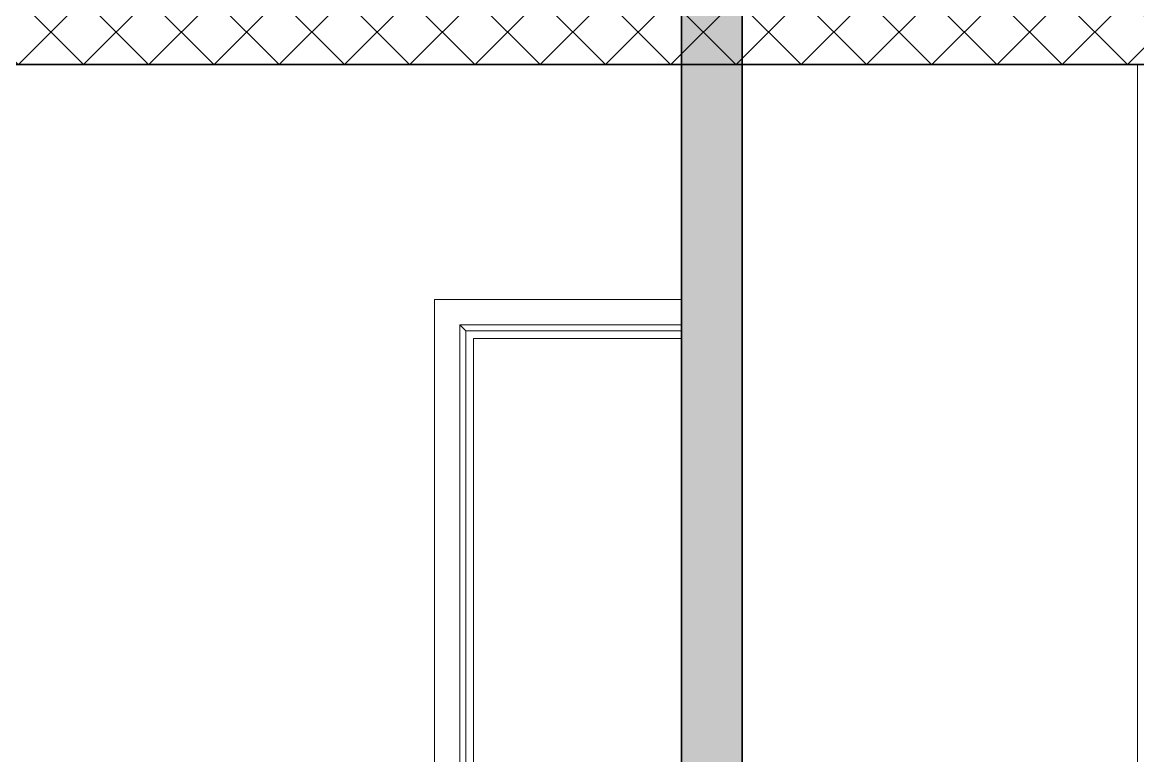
# Model space of a CAD drawing. Header units: millimetres. Extents: x -15634 to 67596, y -3027 to 55843.
# Drawn here: x 38294 to 40494, y 16333 to 17779 of the extents above; entities that cross this region are included whole.
import ezdxf

# ---------------------------------------------------------------- set-up
doc = ezdxf.new("R2010")
doc.units = ezdxf.units.MM
doc.header["$MEASUREMENT"] = 0
doc.set_wipeout_variables(frame=1)
doc.linetypes.add('Wipeout_Contour', pattern=[1000, 0, -1000])
doc.layers.add('Structural - Bearing', color=7, linetype='Continuous')
for name, color, linetype, lineweight in [('Structural - Bearing_Pen_No__1', 7, 'Continuous', 13), ('Structural - Bearing_Pen_No__101', 252, 'Continuous', 13), ('Structural - Bearing_Pen_No__7', 7, 'Continuous', 35)]:
    doc.layers.add(name, color=color, linetype=linetype, lineweight=lineweight)
doc.layers.add('Structural - Bearing_Pen_No__82', color=7, linetype='Continuous', lineweight=20, true_color=0xaaaaaa)

msp = doc.modelspace()

# ---------------------------------------------------------------- wipeouts: each hides what was drawn before it
at = {"color": 254, "linetype": 'Wipeout_Contour', "lineweight": 0, "ltscale": 175995.085652}
msp.add_wipeout([(40494.3, 17232.6), (40494.3, 17182.6), (40494.4, 17182.6), (40494.4, 17232.6)], dxfattribs=at).dxf.layer = 'Structural - Bearing'
at = {"color": 254, "linetype": 'Wipeout_Contour', "lineweight": 0, "ltscale": 169472.990675}
msp.add_wipeout([(39169.4, 17170.6), (39157.4, 17182.6), (39157.4, 15095.6), (39169.4, 15095.6)], dxfattribs=at).dxf.layer = 'Structural - Bearing'

# ---------------------------------------------------------------- next in the draw order: wipeouts: each hides what was drawn before it
at = {"color": 254, "linetype": 'Wipeout_Contour', "lineweight": 0, "ltscale": 176400.896245}
msp.add_wipeout([(40494.3, 17232.6), (40494.4, 17232.6), (40494.4, 17695.6), (40494.3, 17695.6)], dxfattribs=at).dxf.layer = 'Structural - Bearing'
at = {"color": 254, "linetype": 'Wipeout_Contour', "lineweight": 0, "ltscale": 171848.200959}
msp.add_wipeout([(39157.4, 17182.6), (39169.4, 17170.6), (39594.4, 17170.6), (39594.4, 17182.6)], dxfattribs=at).dxf.layer = 'Structural - Bearing'
at = {"color": 254, "linetype": 'Wipeout_Contour', "lineweight": 0, "ltscale": 175944.262623}
msp.add_wipeout([(40494.3, 17182.6), (40494.3, 17167.6), (40494.4, 17167.6), (40494.4, 17182.6)], dxfattribs=at).dxf.layer = 'Structural - Bearing'
at = {"color": 254, "linetype": 'Wipeout_Contour', "lineweight": 0, "ltscale": 169506.056682}
msp.add_wipeout([(39169.4, 15095.6), (39184.4, 15095.6), (39184.4, 17155.6), (39169.4, 17155.6)], dxfattribs=at).dxf.layer = 'Structural - Bearing'

# ---------------------------------------------------------------- next in the draw order: wipeouts: each hides what was drawn before it
at = {"color": 254, "linetype": 'Wipeout_Contour', "lineweight": 0, "ltscale": 169383.323485}
msp.add_wipeout([(39107.4, 15095.6), (39157.4, 15095.6), (39157.4, 17182.6), (39107.4, 17232.6)], dxfattribs=at).dxf.layer = 'Structural - Bearing'
at = {"color": 254, "linetype": 'Wipeout_Contour', "lineweight": 0, "ltscale": 214613.195573}
msp.add_wipeout([(39169.4, 17170.6), (39169.4, 17155.6), (39184.4, 17155.6), (39594.4, 17155.6), (39594.4, 17170.6)], dxfattribs=at).dxf.layer = 'Structural - Bearing'
at = {"color": 254, "linetype": 'Wipeout_Contour', "lineweight": 0, "ltscale": 175125.32309}
msp.add_wipeout([(40494.3, 17167.6), (40494.3, 16105.5), (40494.4, 16105.5), (40494.4, 17167.6)], dxfattribs=at).dxf.layer = 'Structural - Bearing'

# ---------------------------------------------------------------- next in the draw order: wipeouts: each hides what was drawn before it
at = {"color": 254, "linetype": 'Wipeout_Contour', "lineweight": 0, "ltscale": 173302.934939}
msp.add_wipeout([(39714.4, 14995.6), (40494.3, 14995.6), (40494.3, 17695.6), (39714.4, 17695.6)], dxfattribs=at).dxf.layer = 'Structural - Bearing'
at = {"color": 254, "linetype": 'Wipeout_Contour', "lineweight": 0, "ltscale": 171841.022942}
msp.add_wipeout([(39107.4, 17232.6), (39157.4, 17182.6), (39594.4, 17182.6), (39594.4, 17232.6)], dxfattribs=at).dxf.layer = 'Structural - Bearing'

# ---------------------------------------------------------------- next in the draw order: linework, layer by layer
at = {"layer": 'Structural - Bearing_Pen_No__1', "color": 7, "linetype": 'Continuous', "lineweight": 13}
msp.add_line((39714.4, 14995.6), (39714.4, 17895.6), dxfattribs=at)
at = {"layer": 'Structural - Bearing_Pen_No__82', "color": 253, "linetype": 'Continuous', "lineweight": 20, "true_color": 0xaaaaaa}
msp.add_line((40494.3, 15095.6), (40494.3, 17695.6), dxfattribs=at)

# ---------------------------------------------------------------- next in the draw order: wipeouts: each hides what was drawn before it
at = {"color": 254, "linetype": 'Wipeout_Contour', "lineweight": 0, "ltscale": 339229.214615}
msp.add_wipeout([(38294.4, 14995.6), (39594.4, 14995.6), (39594.4, 15095.6), (39107.4, 15095.6), (39107.4, 17232.6), (39594.4, 17232.6), (39594.4, 17695.6), (38294.4, 17695.6)], dxfattribs=at).dxf.layer = 'Structural - Bearing'

# ---------------------------------------------------------------- next in the draw order: hatches: boundary and pattern name
at = {"layer": 'Structural - Bearing_Pen_No__1', "linetype": 'Continuous', "lineweight": 13}
h = msp.add_hatch(dxfattribs=at)
h.set_pattern_fill('CONCRETE_BLOCK', style=0, pattern_type=2)
h.set_pattern_definition([(45, (0, 0), (-64.34671, 64.34671), []), (135, (0, 0), (64.34671, 64.34671), [])])
h.paths.add_polyline_path([(-655.6, 17695.6), (44144.4, 17695.6), (44144.4, 17895.6), (-655.6, 17895.6)])
at = {"layer": 'Structural - Bearing_Pen_No__101', "linetype": 'Continuous', "lineweight": 13}
msp.add_hatch(color=252, dxfattribs=at).paths.add_polyline_path([(39594.4, 14995.6), (39714.4, 14995.6), (39714.4, 17895.6), (39594.4, 17895.6)])

# ---------------------------------------------------------------- next in the draw order: linework, layer by layer
at = {"layer": 'Structural - Bearing_Pen_No__1', "color": 7, "linetype": 'Continuous', "lineweight": 13}
for p, q in [((39594.4, 14995.6), (39594.4, 17895.6)), ((-655.6, 17695.6), (44144.4, 17695.6))]:
    msp.add_line(p, q, dxfattribs=at)
at = {"layer": 'Structural - Bearing_Pen_No__7', "color": 7, "linetype": 'Continuous', "lineweight": 35, "flags": 128}
for points in [[(-655.6, 17695.6), (44144.4, 17695.6), (44144.4, 17895.6), (-655.6, 17895.6)], [(39594.4, 14995.6), (39714.4, 14995.6), (39714.4, 17895.6), (39594.4, 17895.6)]]:
    msp.add_lwpolyline(points, close=True, dxfattribs=at)
at = {"layer": 'Structural - Bearing_Pen_No__82', "color": 253, "linetype": 'Continuous', "lineweight": 20, "true_color": 0xaaaaaa}
for p, q in [((39107.4, 17232.6), (39107.4, 15095.6)), ((39594.4, 17232.6), (39107.4, 17232.6)), ((39157.4, 15095.6), (39157.4, 17182.6)), ((39169.4, 17170.6), (39157.4, 17182.6)), ((39157.4, 17182.6), (39594.4, 17182.6)), ((39169.4, 15095.6), (39169.4, 17170.6)), ((39169.4, 17170.6), (39594.4, 17170.6)), ((39184.4, 15095.6), (39184.4, 17155.6)), ((39184.4, 17155.6), (39594.4, 17155.6))]:
    msp.add_line(p, q, dxfattribs=at)

doc.saveas('drawing.dxf')
